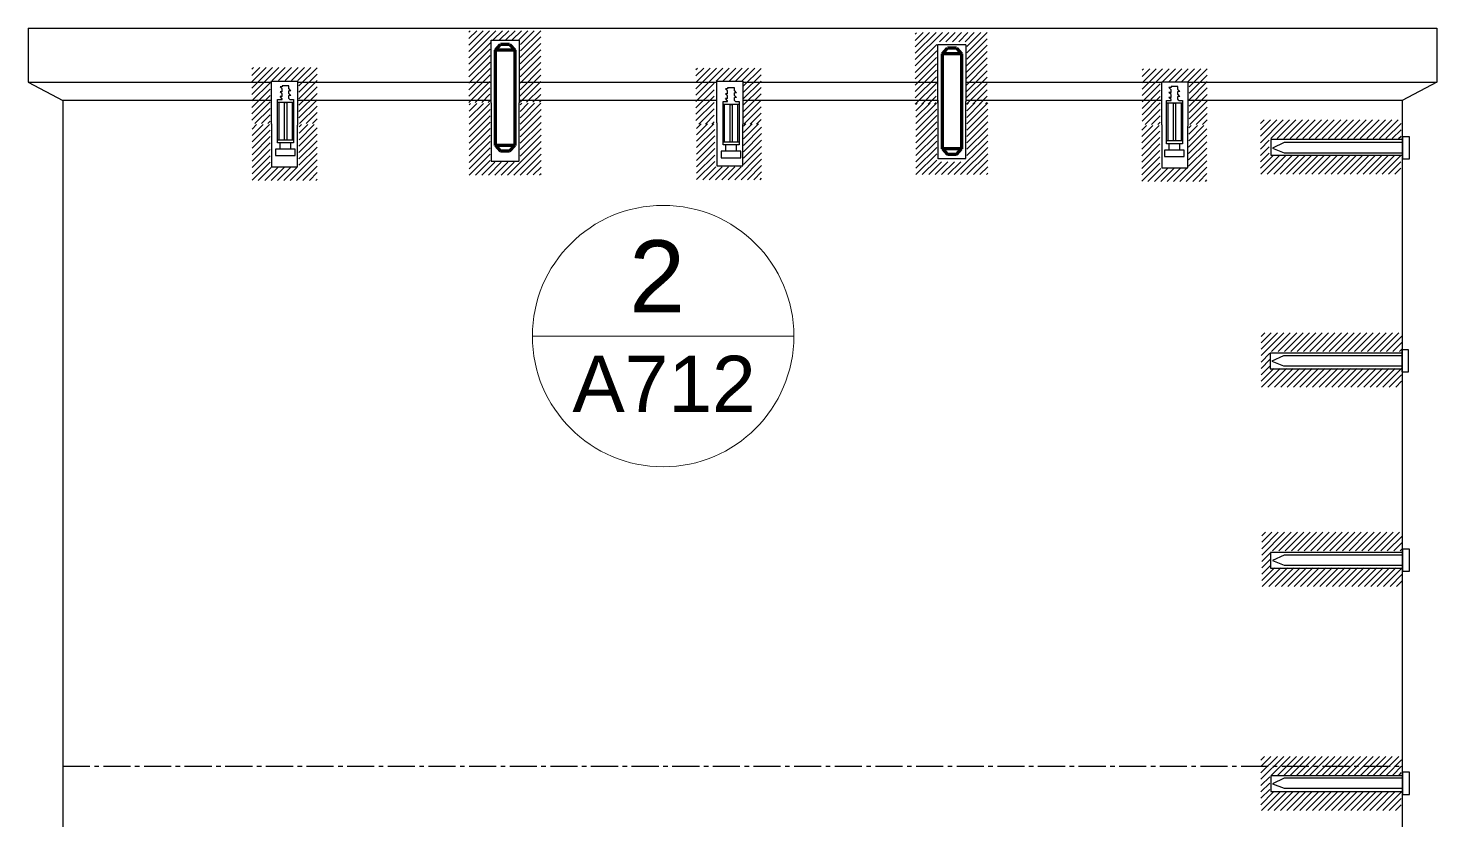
# Model space of a CAD drawing. Header units: centimetres. Extents: x -118 to 1001, y -481 to 203.
# Drawn here: x 683.94 to 722.94, y -123.54 to -101.61 of the extents above; entities that cross this region are included whole.
import ezdxf
from ezdxf.enums import TextEntityAlignment as Align

# ---------------------------------------------------------------- set-up
doc = ezdxf.new("R2010")
doc.units = ezdxf.units.CM
doc.header["$MEASUREMENT"] = 0
doc.linetypes.add('CENTER2', pattern=[1.125, 0.75, -0.125, 0.125, -0.125])
doc.layers.add('A-ANNO-SYMB', color=253, linetype='Continuous', lineweight=18)
for name, color, linetype in [('A-Furn', 8, 'Continuous'), ('linee di prosp', 6, 'Continuous'), ('retini', 245, 'Continuous'), ('viti e cerniere', 3, 'Continuous')]:
    doc.layers.add(name, color=color, linetype=linetype)
doc.styles.get("Standard").update_dxf_attribs({"font": 'Arial.ttf'})

msp = doc.modelspace()

# ---------------------------------------------------------------- hatches: boundary and pattern name
at = {"layer": 'retini', "ltscale": 3}
h = msp.add_hatch(dxfattribs=at)
h.set_pattern_fill('ANSI31', color=256, angle=180)
h.set_pattern_definition([(225, (988.29576, -72.62074), (0.08838835, -0.08838835), [])])
h.paths.add_polyline_path([(697.557, -103.665), (698.136, -103.665), (698.136, -101.684), (697.557, -101.684), (696.704, -101.684), (696.145, -101.689), (696.145, -103.671), (696.724, -103.671), (696.74, -101.939), (697.574, -101.939)])
h = msp.add_hatch(dxfattribs=at)
h.set_pattern_fill('ANSI31', color=256, angle=180)
h.set_pattern_definition([(225, (1000.65434, -72.6714), (0.08838835, -0.08838835), [])])
h.paths.add_polyline_path([(709.916, -103.716), (710.495, -103.716), (710.495, -101.734), (709.916, -101.734), (709.062, -101.734), (708.504, -101.74), (708.504, -103.721), (709.083, -103.721), (709.099, -101.989), (709.932, -101.989)])
h = msp.add_hatch(dxfattribs=at)
h.set_pattern_fill('ANSI31', color=256, angle=180)
h.set_pattern_definition([(225, (1000.72221, -73.23836), (0.08838835, -0.08838835), [])])
h.paths.add_polyline_path([(691.439, -104.254), (691.941, -104.254), (691.941, -102.708), (691.439, -102.708), (690.643, -102.708), (690.139, -102.708), (690.139, -104.254), (690.641, -104.254), (690.643, -103.068), (691.439, -103.068)])
h = msp.add_hatch(dxfattribs=at)
h.set_pattern_fill('ANSI31', color=256, angle=180)
h.set_pattern_definition([(225, (1013.01582, -73.25371), (0.08838835, -0.08838835), [])])
h.paths.add_polyline_path([(703.733, -104.27), (704.234, -104.27), (704.234, -102.723), (703.733, -102.723), (702.937, -102.723), (702.433, -102.723), (702.433, -104.27), (702.934, -104.27), (702.937, -103.083), (703.733, -103.083)])
h = msp.add_hatch(dxfattribs=at)
h.set_pattern_fill('ANSI31', color=256, angle=180)
h.set_pattern_definition([(225, (1025.36705, -73.26606), (0.08838835, -0.08838835), [])])
h.paths.add_polyline_path([(716.084, -104.282), (716.586, -104.282), (716.586, -102.736), (716.084, -102.736), (715.288, -102.736), (714.784, -102.736), (714.784, -104.282), (715.285, -104.282), (715.288, -103.096), (716.084, -103.096)])
h = msp.add_hatch(dxfattribs=at)
h.set_pattern_fill('ANSI31', color=256)
h.set_pattern_definition([(45, (405.99261, -134.74372), (-0.08838835, 0.08838835), [])])
h.paths.add_polyline_path([(696.731, -103.699), (696.152, -103.699), (696.152, -105.681), (696.731, -105.681), (697.585, -105.681), (698.143, -105.675), (698.143, -103.694), (697.564, -103.694), (697.564, -105.323), (696.731, -105.323)])
h = msp.add_hatch(dxfattribs=at)
h.set_pattern_fill('ANSI31', color=256)
h.set_pattern_definition([(45, (418.35982, -134.73337), (-0.08838835, 0.08838835), [])])
h.paths.add_polyline_path([(709.098, -103.689), (708.52, -103.689), (708.52, -105.671), (709.098, -105.671), (709.952, -105.671), (710.51, -105.665), (710.51, -103.684), (709.932, -103.684), (709.932, -105.313), (709.098, -105.313)])
h = msp.add_hatch(dxfattribs=at)
h.set_pattern_fill('ANSI31', color=256)
h.set_pattern_definition([(45, (381.3611, -135.29965), (-0.08838835, 0.08838835), [])])
h.paths.add_polyline_path([(690.644, -104.284), (690.143, -104.284), (690.143, -105.83), (690.644, -105.83), (691.44, -105.83), (691.944, -105.83), (691.944, -104.284), (691.443, -104.284), (691.44, -105.47), (690.644, -105.47)])
h = msp.add_hatch(dxfattribs=at)
h.set_pattern_fill('ANSI31', color=256)
h.set_pattern_definition([(45, (393.66701, -135.28037), (-0.08838835, 0.08838835), [])])
h.paths.add_polyline_path([(702.95, -104.264), (702.448, -104.264), (702.448, -105.811), (702.95, -105.811), (703.746, -105.811), (704.25, -105.811), (704.25, -104.264), (703.749, -104.264), (703.746, -105.451), (702.95, -105.451)])
h = msp.add_hatch(dxfattribs=at)
h.set_pattern_fill('ANSI31', color=256)
h.set_pattern_definition([(45, (405.99261, -135.32697), (-0.08838835, 0.08838835), [])])
h.paths.add_polyline_path([(715.275, -104.311), (714.774, -104.311), (714.774, -105.857), (715.275, -105.857), (716.072, -105.857), (716.576, -105.857), (716.576, -104.311), (716.074, -104.311), (716.072, -105.497), (715.275, -105.497)])
h = msp.add_hatch(dxfattribs=at)
h.set_pattern_fill('ANSI31', color=256)
h.set_pattern_definition([(45, (405.97863, -117.05322), (-0.08838835, 0.08838835), [])])
h.paths.add_polyline_path([(721.946, -105.14), (718.302, -105.14), (718.302, -104.671), (721.954, -104.671), (721.954, -104.428), (718.059, -104.428), (718.059, -104.671), (718.059, -104.671), (718.059, -105.14), (718.059, -105.656), (721.946, -105.656)])
h.paths.add_polyline_path([(721.954, -104.154), (718.059, -104.154), (718.059, -104.428), (721.954, -104.428)])
h = msp.add_hatch(dxfattribs=at)
h.set_pattern_fill('ANSI31', color=256)
h.set_pattern_definition([(45, (405.99787, -122.94978), (-0.08838835, 0.08838835), [])])
h.paths.add_polyline_path([(721.965, -111.036), (718.321, -111.036), (718.321, -110.567), (721.973, -110.567), (721.973, -110.325), (718.078, -110.325), (718.078, -110.567), (718.078, -110.567), (718.078, -111.036), (718.078, -111.553), (721.965, -111.553)])
h.paths.add_polyline_path([(721.973, -110.051), (718.078, -110.051), (718.078, -110.325), (721.973, -110.325)])
h = msp.add_hatch(dxfattribs=at)
h.set_pattern_fill('ANSI31', color=256)
h.set_pattern_definition([(45, (406.01812, -128.47274), (-0.08838835, 0.08838835), [])])
h.paths.add_polyline_path([(721.985, -116.559), (718.341, -116.559), (718.341, -116.09), (721.993, -116.09), (721.993, -115.848), (718.099, -115.848), (718.099, -116.09), (718.098, -116.09), (718.098, -116.559), (718.098, -117.076), (721.985, -117.076)])
h.paths.add_polyline_path([(721.993, -115.574), (718.099, -115.574), (718.099, -115.848), (721.993, -115.848)])
h = msp.add_hatch(dxfattribs=at)
h.set_pattern_fill('ANSI31', color=256)
h.set_pattern_definition([(45, (405.99261, -134.67835), (-0.08838835, 0.08838835), [])])
h.paths.add_polyline_path([(721.96, -122.765), (718.316, -122.765), (718.316, -122.296), (721.968, -122.296), (721.968, -122.053), (718.073, -122.053), (718.073, -122.296), (718.073, -122.296), (718.073, -122.765), (718.073, -123.281), (721.96, -123.281)])
h.paths.add_polyline_path([(721.968, -121.779), (718.073, -121.779), (718.073, -122.053), (721.968, -122.053)])

# ---------------------------------------------------------------- linework, layer by layer
at = {"linetype": 'Continuous', "lineweight": 20}
msp.add_line((697.903, -110.142), (705.144, -110.142), dxfattribs=at)
at = {"layer": 'A-ANNO-SYMB', "linetype": 'Continuous', "lineweight": 20}
msp.add_circle((701.523, -110.142), 3.62, dxfattribs=at)
at = {"layer": 'A-Furn'}
for p, q in [((683.944, -101.614), (683.944, -103.114)), ((683.944, -101.614), (722.944, -101.614)), ((722.944, -101.614), (722.944, -103.114)), ((683.944, -103.114), (684.901, -103.614)), ((722.944, -103.114), (721.987, -103.614)), ((684.901, -103.614), (684.901, -144.292)), ((690.676, -103.614), (684.901, -103.614)), ((696.761, -103.614), (691.4, -103.614)), ((703.006, -103.614), (697.54, -103.614)), ((709.126, -103.614), (703.729, -103.614)), ((715.326, -103.614), (709.906, -103.614)), ((721.987, -103.614), (716.049, -103.614)), ((721.987, -103.614), (721.987, -144.292))]:
    msp.add_line(p, q, dxfattribs=at)
at = {"layer": 'linee di prosp'}
for p, q in [((696.761, -103.683), (696.761, -101.948)), ((696.761, -101.948), (697.54, -101.948)), ((697.54, -101.948), (697.54, -103.68)), ((709.126, -103.688), (709.126, -102.069)), ((709.126, -102.07), (709.906, -102.07)), ((709.906, -102.078), (709.906, -103.649)), ((683.944, -103.114), (690.676, -103.114)), ((690.676, -104.271), (690.676, -103.075)), ((690.676, -103.081), (691.401, -103.081)), ((691.401, -103.075), (691.4, -104.302)), ((691.4, -103.114), (696.761, -103.114)), ((697.54, -103.114), (703.006, -103.114)), ((703.006, -104.24), (703.006, -103.086)), ((703.006, -103.086), (703.729, -103.086)), ((703.729, -103.086), (703.729, -104.279)), ((703.729, -103.114), (709.126, -103.114)), ((709.906, -103.114), (715.326, -103.114)), ((715.326, -104.289), (715.326, -103.101)), ((715.326, -103.101), (716.049, -103.101)), ((716.049, -103.101), (716.049, -104.328)), ((716.049, -103.114), (722.944, -103.114)), ((696.761, -103.68), (696.761, -105.299)), ((697.54, -105.29), (697.54, -103.68)), ((709.126, -103.61), (709.126, -105.229)), ((709.906, -105.221), (709.906, -103.649)), ((690.676, -104.263), (690.676, -105.451)), ((691.4, -105.451), (691.4, -104.302)), ((703.006, -104.24), (703.006, -105.428)), ((703.729, -105.428), (703.729, -104.279)), ((715.326, -104.289), (715.326, -105.478)), ((716.049, -105.478), (716.049, -104.328)), ((721.992, -104.699), (718.348, -104.699)), ((718.348, -104.699), (718.348, -105.134)), ((696.761, -105.298), (697.54, -105.298)), ((709.126, -105.228), (709.906, -105.228)), ((718.348, -105.134), (721.992, -105.134)), ((690.676, -105.451), (691.4, -105.451)), ((703.006, -105.428), (703.729, -105.428)), ((715.326, -105.478), (716.049, -105.478)), ((721.971, -110.611), (718.327, -110.611)), ((718.327, -110.611), (718.327, -111.047)), ((718.327, -111.047), (721.971, -111.047)), ((721.984, -116.136), (718.34, -116.136)), ((718.34, -116.136), (718.34, -116.571)), ((718.34, -116.571), (721.984, -116.571)), ((721.991, -122.315), (718.347, -122.315)), ((718.347, -122.315), (718.347, -122.75)), ((718.347, -122.75), (721.991, -122.75))]:
    msp.add_line(p, q, dxfattribs=at)
at = {"layer": 'linee di prosp', "linetype": 'CENTER2'}
msp.add_line((684.901, -122.053), (721.987, -122.053), dxfattribs=at)
at = {"layer": 'viti e cerniere', "linetype": 'ByBlock', "lineweight": 100}
for p, q in [((696.886, -102.227), (697.018, -102.07)), ((697.271, -102.07), (697.018, -102.07)), ((697.271, -102.07), (697.413, -102.227)), ((709.261, -102.323), (709.392, -102.165)), ((709.646, -102.165), (709.392, -102.165)), ((709.646, -102.165), (709.787, -102.323)), ((696.886, -104.86), (696.886, -102.227)), ((697.413, -102.227), (696.886, -102.227)), ((697.413, -102.227), (697.413, -104.86)), ((709.261, -104.956), (709.261, -102.323)), ((709.787, -102.323), (709.261, -102.323)), ((709.787, -102.323), (709.787, -104.956)), ((696.886, -104.86), (697.018, -105.017)), ((697.413, -104.86), (696.886, -104.86)), ((697.271, -105.017), (697.413, -104.86)), ((697.271, -105.017), (697.018, -105.017)), ((709.261, -104.956), (709.392, -105.113)), ((709.787, -104.956), (709.261, -104.956)), ((709.646, -105.113), (709.392, -105.113)), ((709.646, -105.113), (709.787, -104.956))]:
    msp.add_line(p, q, dxfattribs=at)
at = {"layer": 'viti e cerniere'}
for p, q in [((690.973, -103.237), (690.916, -103.237)), ((690.973, -103.296), (690.916, -103.237)), ((691.159, -103.211), (690.973, -103.211)), ((690.973, -103.211), (690.973, -103.237)), ((690.973, -103.373), (690.973, -103.296)), ((691.159, -103.287), (691.159, -103.211)), ((691.216, -103.346), (691.159, -103.287)), ((691.159, -103.423), (691.159, -103.346)), ((691.216, -103.346), (691.159, -103.346)), ((703.309, -103.293), (703.253, -103.293)), ((703.309, -103.352), (703.253, -103.293)), ((703.495, -103.266), (703.309, -103.266)), ((703.309, -103.266), (703.309, -103.293)), ((703.495, -103.343), (703.495, -103.266)), ((703.552, -103.402), (703.495, -103.343)), ((715.585, -103.26), (715.528, -103.26)), ((715.585, -103.319), (715.528, -103.26)), ((715.771, -103.233), (715.585, -103.233)), ((715.585, -103.233), (715.585, -103.26)), ((715.585, -103.396), (715.585, -103.319)), ((715.771, -103.31), (715.771, -103.233)), ((715.828, -103.369), (715.771, -103.31)), ((690.847, -104.793), (690.847, -103.593)), ((690.847, -103.593), (690.973, -103.593)), ((691.29, -103.673), (690.847, -103.673)), ((690.89, -104.713), (690.89, -103.673)), ((690.973, -103.373), (690.916, -103.373)), ((690.973, -103.432), (690.916, -103.373)), ((690.973, -103.568), (690.916, -103.509)), ((690.973, -103.509), (690.916, -103.509)), ((690.973, -103.509), (690.973, -103.432)), ((690.973, -103.593), (690.973, -103.568)), ((691.066, -103.673), (691.031, -103.673)), ((691.031, -103.673), (691.031, -104.713)), ((691.084, -103.673), (691.049, -103.673)), ((691.066, -103.673), (691.101, -103.673)), ((691.101, -103.673), (691.101, -104.713)), ((691.216, -103.482), (691.159, -103.423)), ((691.159, -103.558), (691.159, -103.482)), ((691.216, -103.482), (691.159, -103.482)), ((691.192, -103.593), (691.159, -103.558)), ((691.192, -103.593), (691.29, -103.593)), ((691.25, -103.673), (691.25, -104.713)), ((691.29, -103.593), (691.29, -104.793)), ((703.183, -104.849), (703.183, -103.648)), ((703.183, -103.648), (703.309, -103.648)), ((703.626, -103.728), (703.183, -103.728)), ((703.226, -104.769), (703.226, -103.728)), ((703.309, -103.429), (703.253, -103.429)), ((703.309, -103.488), (703.253, -103.429)), ((703.309, -103.623), (703.253, -103.564)), ((703.309, -103.564), (703.253, -103.564)), ((703.309, -103.429), (703.309, -103.352)), ((703.309, -103.564), (703.309, -103.488)), ((703.309, -103.648), (703.309, -103.623)), ((703.402, -103.728), (703.367, -103.728)), ((703.367, -103.728), (703.367, -104.769)), ((703.42, -103.728), (703.385, -103.728)), ((703.402, -103.728), (703.437, -103.728)), ((703.437, -103.728), (703.437, -104.769)), ((703.495, -103.479), (703.495, -103.402)), ((703.552, -103.402), (703.495, -103.402)), ((703.552, -103.538), (703.495, -103.479)), ((703.495, -103.614), (703.495, -103.538)), ((703.552, -103.538), (703.495, -103.538)), ((703.528, -103.648), (703.495, -103.614)), ((703.528, -103.648), (703.626, -103.648)), ((703.586, -103.728), (703.586, -104.769)), ((703.626, -103.648), (703.626, -104.849)), ((715.459, -104.816), (715.459, -103.615)), ((715.459, -103.615), (715.585, -103.615)), ((715.901, -103.695), (715.459, -103.695)), ((715.501, -104.736), (715.501, -103.695)), ((715.585, -103.396), (715.528, -103.396)), ((715.585, -103.455), (715.528, -103.396)), ((715.585, -103.531), (715.528, -103.531)), ((715.585, -103.59), (715.528, -103.531)), ((715.585, -103.531), (715.585, -103.455)), ((715.585, -103.615), (715.585, -103.59)), ((715.678, -103.695), (715.643, -103.695)), ((715.643, -103.695), (715.643, -104.736)), ((715.695, -103.695), (715.66, -103.695)), ((715.678, -103.695), (715.713, -103.695)), ((715.713, -103.695), (715.713, -104.736)), ((715.828, -103.369), (715.771, -103.369)), ((715.771, -103.446), (715.771, -103.369)), ((715.828, -103.505), (715.771, -103.446)), ((715.828, -103.505), (715.771, -103.505)), ((715.771, -103.581), (715.771, -103.505)), ((715.804, -103.615), (715.771, -103.581)), ((715.804, -103.615), (715.901, -103.615)), ((715.862, -103.695), (715.862, -104.736)), ((715.901, -103.615), (715.901, -104.816)), ((691.29, -104.713), (690.847, -104.713)), ((690.847, -104.713), (690.847, -104.713)), ((690.92, -104.793), (690.847, -104.793)), ((690.92, -104.969), (690.92, -104.793)), ((690.932, -104.793), (690.92, -104.793)), ((691.215, -104.793), (690.932, -104.793)), ((691.215, -104.969), (691.215, -104.793)), ((691.29, -104.793), (691.215, -104.793)), ((703.626, -104.769), (703.183, -104.769)), ((703.183, -104.769), (703.183, -104.769)), ((703.256, -104.849), (703.183, -104.849)), ((703.256, -105.025), (703.256, -104.849)), ((703.269, -104.849), (703.256, -104.849)), ((703.552, -104.849), (703.269, -104.849)), ((703.552, -105.025), (703.552, -104.849)), ((703.626, -104.849), (703.552, -104.849)), ((715.901, -104.736), (715.459, -104.736)), ((715.459, -104.736), (715.459, -104.736)), ((715.532, -104.816), (715.459, -104.816)), ((715.532, -104.992), (715.532, -104.816)), ((715.544, -104.816), (715.532, -104.816)), ((715.827, -104.816), (715.544, -104.816)), ((715.827, -104.992), (715.827, -104.816)), ((715.901, -104.816), (715.827, -104.816)), ((718.719, -104.785), (718.396, -104.939)), ((721.987, -104.785), (718.719, -104.785)), ((718.396, -104.939), (718.719, -105.066)), ((718.719, -105.066), (721.987, -105.066)), ((718.698, -110.685), (718.375, -110.838)), ((721.966, -110.685), (718.698, -110.685)), ((718.375, -110.838), (718.698, -110.965)), ((718.698, -110.965), (721.966, -110.965)), ((718.719, -116.205), (718.396, -116.359)), ((721.987, -116.205), (718.719, -116.205)), ((718.396, -116.359), (718.719, -116.485)), ((718.719, -116.485), (721.987, -116.485)), ((718.719, -122.383), (718.396, -122.536)), ((721.987, -122.383), (718.719, -122.383)), ((718.396, -122.536), (718.719, -122.663)), ((718.719, -122.663), (721.987, -122.663))]:
    msp.add_line(p, q, dxfattribs=at)
for points in [[(721.992, -105.235), (722.183, -105.235), (722.183, -104.622), (721.992, -104.622)], [(690.795, -104.969), (690.795, -105.145), (691.34, -105.145), (691.34, -104.969)], [(703.132, -105.025), (703.132, -105.201), (703.676, -105.201), (703.676, -105.025)], [(715.407, -104.992), (715.407, -105.168), (715.952, -105.168), (715.952, -104.992)], [(721.971, -111.134), (722.161, -111.134), (722.161, -110.521), (721.971, -110.521)], [(721.992, -116.655), (722.183, -116.655), (722.183, -116.041), (721.992, -116.041)], [(721.992, -122.832), (722.183, -122.832), (722.183, -122.219), (721.992, -122.219)]]:
    msp.add_lwpolyline(points, close=True, dxfattribs=at)

# ---------------------------------------------------------------- texts
at = {"layer": 'A-ANNO-SYMB', "linetype": 'Continuous', "lineweight": 20}
for tag, text, height, p in [('2', 'A', 2, (701.358, -107.488)), ('A712', 'A301', 1.5555, (701.549, -110.686))]:
    msp.add_attdef(tag, text=text, height=height, dxfattribs=at).set_placement(p, align=Align.TOP_CENTER)

doc.saveas('drawing.dxf')
